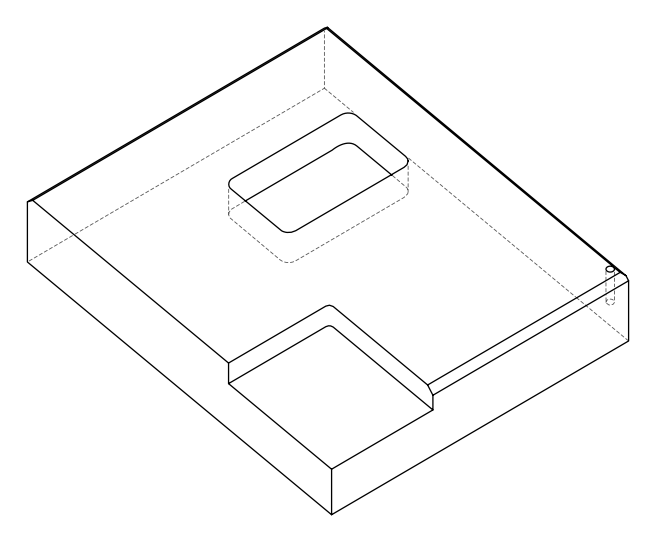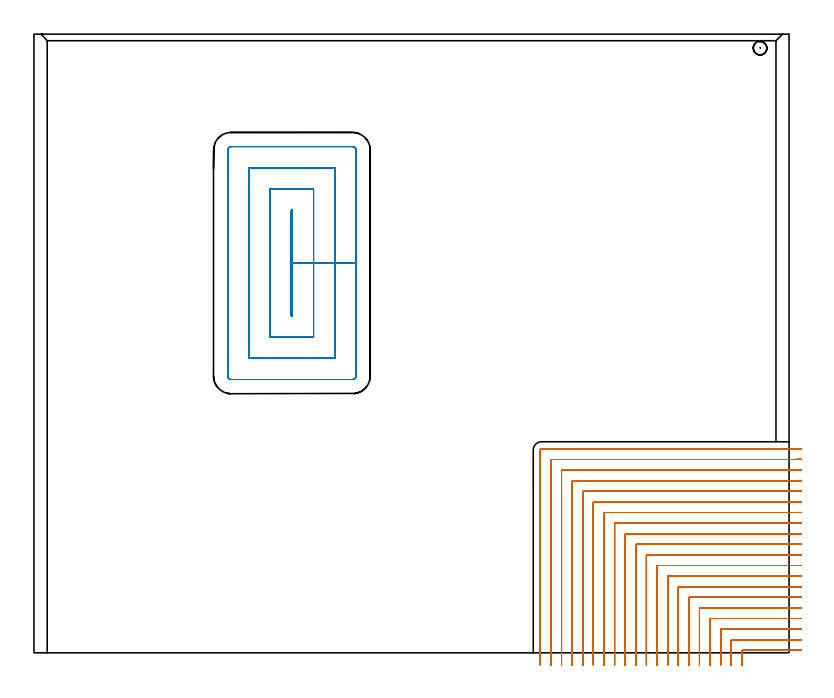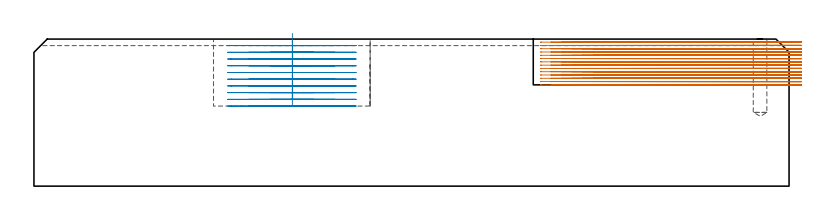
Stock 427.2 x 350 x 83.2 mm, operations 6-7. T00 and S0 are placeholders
(PLAN: 7 operations, 4 tool changes, 139.4 min)
(1 SPOT_DRILL | STEP1POCKET | NXT0321_9005460120000 | 0.03 min | 0 mm3)
(2 DRILL_BLIND_HOLE_INTO_CENTER | STEP1POCKET | UGT0301_196 | 0.18 min | 1951 mm3)
(3 AREA_MILL | FG_CHAMFER_SURFACE | UGT0205_001 | 6.81 min | 2902 mm3)
(4 AREA_MILL_1 | FG_CHAMFER_SURFACE_1 | UGT0205_001 | 5.71 min | 6406 mm3)
(5 AREA_MILL_2 | FG_CHAMFER_SURFACE_2 | UGT0205_001 | 8.58 min | 9816 mm3)
(6 MILL_CORNER_NOTCH_RECTANGULAR | CORNER_NOTCH_RECTANGULAR | NXT0201_009 | Follow Part, ap 2, ae 75% | 95.17 min | 447265 mm3)
(7 MILL_RECTANGULAR_POCKET | POCKET_RECTANGULAR_STRAIGHT | NXT0201_012 | Follow Part, ap 4, ae 75% | 22.95 min | 493174 mm3)
(TOOL NXT0321_9005460120000 | NC Spot Drill, 142deg, 12mm, Carbide, Uncoated | D12 PA142 FL30 Z2)
(TOOL UGT0301_196 | Twist Drill 7.7 mm | D7.7 PA118 FL73 Z2)
(TOOL UGT0205_001 | Chamfer Mill 20 x 3 x 45 deg. | D20 FL50 Z2)
(TOOL NXT0201_009 | ENDMILL 8mm [2P460-0800-NA 1630] | D8 FL26 Z6)
(TOOL NXT0201_012 | ENDMILL 16mm [2P460-1600-NA 1630] | D16 FL38 Z6)
(OP 6 MILL_CORNER_NOTCH_RECTANGULAR)
G17 G21 G94 G90
T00 M6
G54
G17 G0 G90 X434.2 Y1.445 S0 M3
G43 Z93.323 H1
Z81.464
G94 G1 X431.2 Y1.409 F250.
G2 X429.807 Y1.4 R114. F500.
G1 X400.893
G3 X400.5 Y1.007 R0.4
G1 Y-4.
Y-7. F250.
G0 Z93.323
X434.2 Y7.448
Z81.464
G1 X431.2 Y7.409
G2 X429.807 Y7.4 R108. F500.
G1 X394.893
G3 X394.5 Y7.007 R0.4
G1 Y-4.
Y-7. F250.
G0 Z93.323
X434.2 Y13.45
Z81.464
G1 X431.2 Y13.41
G2 X429.807 Y13.4 R102. F500.
G1 X388.893
G3 X388.5 Y13.007 R0.4
G1 Y-4.
Y-7. F250.
G0 Z93.323
X434.2 Y19.454
Z81.464
G1 X431.2 Y19.41
G2 X429.807 Y19.4 R96. F500.
G1 X382.893
G3 X382.5 Y19.007 R0.4
G1 Y-4.
Y-7. F250.
G0 Z93.323
X434.2 Y25.457
Z81.464
G1 X431.2 Y25.411
G2 X429.807 Y25.4 R90. F500.
G1 X376.894
G3 X376.5 Y25.006 R0.4
G1 Y-4.
Y-7. F250.
G0 Z93.323
X434.2 Y31.461
Z81.464
G1 X431.2 Y31.412
G2 X429.807 Y31.4 R84. F500.
G1 X370.894
G3 X370.5 Y31.006 R0.4
G1 Y-4.
Y-7. F250.
G0 Z93.323
X434.2 Y37.466
Z81.464
G1 X431.2 Y37.412
G2 X429.807 Y37.4 R78. F500.
G1 X364.894
G3 X364.5 Y37.006 R0.4
G1 Y-4.
Y-7. F250.
G0 Z93.323
X434.199 Y43.472
Z81.464
G1 X431.2 Y43.413
G2 X429.807 Y43.4 R72. F500.
G1 X358.894
G3 X358.5 Y43.006 R0.4
G1 Y-4.
Y-7. F250.
G0 Z93.323
X434.199 Y49.478
Z81.464
G1 X431.2 Y49.415
G2 X429.807 Y49.4 R66. F500.
G1 X352.895
G3 X352.5 Y49.005 R0.4
G1 Y-4.
Y-7. F250.
G0 Z93.323
X434.199 Y55.486
Z81.464
G1 X431.2 Y55.416
G2 X429.807 Y55.4 R60. F500.
G1 X346.895
G3 X346.5 Y55.005 R0.4
G1 Y-4.
Y-7. F250.
G0 Z93.323
X434.199 Y61.495
Z81.464
G1 X431.2 Y61.418
G2 X429.807 Y61.4 R54. F500.
G1 X340.895
G3 X340.5 Y61.005 R0.4
G1 Y-4.
Y-7. F250.
G0 Z93.323
X434.199 Y67.507
Z81.464
G1 X431.2 Y67.42
G2 X429.807 Y67.4 R48. F500.
G1 X334.895
G3 X334.5 Y67.005 R0.4
G1 Y-4.
Y-7. F250.
G0 Z93.323
X434.198 Y73.523
Z81.464
G1 X431.2 Y73.423
G2 X429.807 Y73.4 R42. F500.
G1 X328.896
G3 X328.5 Y73.004 R0.4
G1 Y-4.
Y-7. F250.
G0 Z93.323
X434.198 Y79.543
Z81.464
G1 X431.2 Y79.427
G2 X429.807 Y79.4 R36. F500.
G1 X322.896
G3 X322.5 Y79.004 R0.4
G1 Y-4.
Y-7. F250.
G0 Z93.323
X434.197 Y85.572
Z81.464
G1 X431.2 Y85.432
G2 X429.807 Y85.4 R30. F500.
G1 X316.896
G3 X316.5 Y85.004 R0.4
G1 Y-4.
Y-7. F250.
G0 Z93.323
X434.195 Y91.615
Z81.464
G1 X431.2 Y91.44
G2 X429.807 Y91.4 R24. F500.
G1 X310.896
G3 X310.5 Y91.004 R0.4
G1 Y-4.
Y-7. F250.
G0 Z93.323
X434.191 Y97.686
Z81.464
G1 X431.2 Y97.454
G2 X429.807 Y97.4 R18. F500.
G1 X304.896
G3 X304.5 Y97.004 R0.4
G1 Y-4.
Y-7. F250.
G0 Z93.323
X434.18 Y103.829
Z81.464
G1 X431.2 Y103.481
G2 X429.807 Y103.4 R12. F500.
G1 X298.897
G3 X298.5 Y103.003 R0.4
G1 Y-4.
Y-7. F250.
G0 Z93.323
X434.118 Y110.261
Z81.464
G1 X431.2 Y109.564
G2 X429.807 Y109.4 R6. F500.
G1 X292.897
G3 X292.5 Y109.003 R0.4
G1 Y-4.
Y-7. F250.
G0 Z93.323
X432.807 Y115.4
Z81.464
G1 X429.807
X287.1 F500.
G3 X286.5 Y114.8 R0.6
G1 Y-4.
Y-7. F250.
G0 Z93.323
X434.2 Y1.404
Z79.605
G1 X431.2 Y1.4
X431.037 F500.
X400.893
G3 X400.5 Y1.007 R0.4
G1 Y-4.
Y-7. F250.
G0 Z93.323
X434.2 Y7.405
Z79.605
G1 X431.2 Y7.4
X431.037 F500.
X394.893
G3 X394.5 Y7.007 R0.4
G1 Y-4.
Y-7. F250.
G0 Z93.323
X434.2 Y13.405
Z79.605
G1 X431.2 Y13.4
X431.037 F500.
X388.893
G3 X388.5 Y13.007 R0.4
G1 Y-4.
Y-7. F250.
G0 Z93.323
X434.2 Y19.405
Z79.605
G1 X431.2 Y19.4
X431.037 F500.
X382.893
G3 X382.5 Y19.007 R0.4
G1 Y-4.
Y-7. F250.
G0 Z93.323
X434.2 Y25.406
Z79.605
G1 X431.2 Y25.4
X431.037 F500.
X376.894
G3 X376.5 Y25.006 R0.4
G1 Y-4.
Y-7. F250.
G0 Z93.323
X434.2 Y31.406
Z79.605
G1 X431.2 Y31.4
X431.037 F500.
X370.894
G3 X370.5 Y31.006 R0.4
G1 Y-4.
Y-7. F250.
G0 Z93.323
X434.2 Y37.406
Z79.605
G1 X431.2 Y37.4
X431.037 F500.
X364.894
G3 X364.5 Y37.006 R0.4
G1 Y-4.
Y-7. F250.
G0 Z93.323
X434.2 Y43.407
Z79.605
G1 X431.2 Y43.4
X431.037 F500.
X358.894
G3 X358.5 Y43.006 R0.4
G1 Y-4.
Y-7. F250.
G0 Z93.323
X434.2 Y49.408
Z79.605
G1 X431.2 Y49.4
X431.037 F500.
X352.895
G3 X352.5 Y49.005 R0.4
G1 Y-4.
Y-7. F250.
G0 Z93.323
X434.2 Y55.408
Z79.605
G1 X431.2 Y55.4
X431.037 F500.
X346.895
G3 X346.5 Y55.005 R0.4
G1 Y-4.
Y-7. F250.
G0 Z93.323
X434.2 Y61.409
Z79.605
G1 X431.2 Y61.4
X431.037 F500.
X340.895
G3 X340.5 Y61.005 R0.4
G1 Y-4.
Y-7. F250.
G0 Z93.323
X434.2 Y67.41
Z79.605
G1 X431.2 Y67.4
X431.037 F500.
X334.895
G3 X334.5 Y67.005 R0.4
G1 Y-4.
Y-7. F250.
G0 Z93.323
X434.2 Y73.412
Z79.605
G1 X431.2 Y73.4
X431.037 F500.
X328.896
G3 X328.5 Y73.004 R0.4
G1 Y-4.
Y-7. F250.
G0 Z93.323
X434.2 Y79.414
Z79.605
G1 X431.2 Y79.4
X431.037 F500.
X322.896
G3 X322.5 Y79.004 R0.4
G1 Y-4.
Y-7. F250.
G0 Z93.323
X434.2 Y85.417
Z79.605
G1 X431.2 Y85.4
X431.037 F500.
X316.896
G3 X316.5 Y85.004 R0.4
G1 Y-4.
Y-7. F250.
G0 Z93.323
X434.2 Y91.421
Z79.605
G1 X431.2 Y91.401
X431.037 Y91.4 F500.
X310.896
G3 X310.5 Y91.004 R0.4
G1 Y-4.
Y-7. F250.
G0 Z93.323
X434.2 Y97.428
Z79.605
G1 X431.2 Y97.401
X431.037 Y97.4 F500.
X304.896
G3 X304.5 Y97.004 R0.4
G1 Y-4.
Y-7. F250.
G0 Z93.323
X434.2 Y103.442
Z79.605
G1 X431.2 Y103.401
X431.037 Y103.4 F500.
X298.897
G3 X298.5 Y103.003 R0.4
G1 Y-4.
Y-7. F250.
G0 Z93.323
X434.199 Y109.484
Z79.605
G1 X431.2 Y109.402
X431.037 Y109.4 F500.
X292.897
G3 X292.5 Y109.003 R0.4
G1 Y-4.
Y-7. F250.
G0 Z93.323
X434.037 Y115.4
Z79.605
G1 X431.037
X287.1 F500.
G3 X286.5 Y114.8 R0.6
G1 Y-4.
Y-7. F250.
G0 Z93.323
X434.2 Y1.4
Z77.746
G1 X431.2
X400.893 F500.
G3 X400.5 Y1.007 R0.4
G1 Y-4.
Y-7. F250.
G0 Z93.323
X434.2 Y7.4
Z77.746
G1 X431.2
X394.893 F500.
G3 X394.5 Y7.007 R0.4
G1 Y-4.
Y-7. F250.
G0 Z93.323
X434.2 Y13.4
Z77.746
G1 X431.2
X388.893 F500.
G3 X388.5 Y13.007 R0.4
G1 Y-4.
Y-7. F250.
G0 Z93.323
X434.2 Y19.4
Z77.746
G1 X431.2
X382.893 F500.
G3 X382.5 Y19.007 R0.4
G1 Y-4.
Y-7. F250.
G0 Z93.323
X434.2 Y25.4
Z77.746
G1 X431.2
X376.894 F500.
G3 X376.5 Y25.006 R0.4
G1 Y-4.
Y-7. F250.
G0 Z93.323
X434.2 Y31.4
Z77.746
G1 X431.2
X370.894 F500.
G3 X370.5 Y31.006 R0.4
G1 Y-4.
Y-7. F250.
G0 Z93.323
X434.2 Y37.4
Z77.746
G1 X431.2
X364.894 F500.
G3 X364.5 Y37.006 R0.4
G1 Y-4.
Y-7. F250.
G0 Z93.323
X434.2 Y43.4
Z77.746
G1 X431.2
X358.894 F500.
G3 X358.5 Y43.006 R0.4
G1 Y-4.
Y-7. F250.
G0 Z93.323
X434.2 Y49.4
Z77.746
G1 X431.2
X352.895 F500.
G3 X352.5 Y49.005 R0.4
G1 Y-4.
Y-7. F250.
G0 Z93.323
X434.2 Y55.4
Z77.746
G1 X431.2
X346.895 F500.
G3 X346.5 Y55.005 R0.4
G1 Y-4.
Y-7. F250.
G0 Z93.323
X434.2 Y61.4
Z77.746
G1 X431.2
X340.895 F500.
G3 X340.5 Y61.005 R0.4
G1 Y-4.
Y-7. F250.
G0 Z93.323
X434.2 Y67.4
Z77.746
G1 X431.2
X334.895 F500.
G3 X334.5 Y67.005 R0.4
G1 Y-4.
Y-7. F250.
G0 Z93.323
X434.2 Y73.4
Z77.746
G1 X431.2
X328.896 F500.
G3 X328.5 Y73.004 R0.4
G1 Y-4.
Y-7. F250.
G0 Z93.323
X434.2 Y79.4
Z77.746
G1 X431.2
X322.896 F500.
G3 X322.5 Y79.004 R0.4
G1 Y-4.
Y-7. F250.
G0 Z93.323
X434.2 Y85.4
Z77.746
G1 X431.2
X316.896 F500.
G3 X316.5 Y85.004 R0.4
G1 Y-4.
Y-7. F250.
G0 Z93.323
X434.2 Y91.4
Z77.746
G1 X431.2
X310.896 F500.
G3 X310.5 Y91.004 R0.4
G1 Y-4.
Y-7. F250.
G0 Z93.323
X434.2 Y97.4
Z77.746
G1 X431.2
X304.896 F500.
G3 X304.5 Y97.004 R0.4
G1 Y-4.
Y-7. F250.
G0 Z93.323
X434.2 Y103.4
Z77.746
G1 X431.2
X298.897 F500.
G3 X298.5 Y103.003 R0.4
G1 Y-4.
Y-7. F250.
G0 Z93.323
X434.2 Y109.4
Z77.746
G1 X431.2
X292.897 F500.
G3 X292.5 Y109.003 R0.4
G1 Y-4.
Y-7. F250.
G0 Z93.323
X434.2 Y115.4
Z77.746
G1 X431.2
X287.1 F500.
G3 X286.5 Y114.8 R0.6
G1 Y-4.
Y-7. F250.
G0 Z93.323
X434.2 Y1.4
Z75.888
G1 X431.2
X400.893 F500.
G3 X400.5 Y1.007 R0.4
G1 Y-4.
Y-7. F250.
G0 Z93.323
X434.2 Y7.4
Z75.888
G1 X431.2
X394.893 F500.
G3 X394.5 Y7.007 R0.4
G1 Y-4.
Y-7. F250.
G0 Z93.323
X434.2 Y13.4
Z75.888
G1 X431.2
X388.893 F500.
G3 X388.5 Y13.007 R0.4
G1 Y-4.
Y-7. F250.
G0 Z93.323
X434.2 Y19.4
Z75.888
G1 X431.2
X382.893 F500.
G3 X382.5 Y19.007 R0.4
G1 Y-4.
Y-7. F250.
G0 Z93.323
X434.2 Y25.4
Z75.888
G1 X431.2
X376.894 F500.
G3 X376.5 Y25.006 R0.4
G1 Y-4.
Y-7. F250.
G0 Z93.323
X434.2 Y31.4
Z75.888
G1 X431.2
X370.894 F500.
G3 X370.5 Y31.006 R0.4
G1 Y-4.
Y-7. F250.
G0 Z93.323
X434.2 Y37.4
Z75.888
G1 X431.2
X364.894 F500.
G3 X364.5 Y37.006 R0.4
G1 Y-4.
Y-7. F250.
G0 Z93.323
X434.2 Y43.4
Z75.888
G1 X431.2
X358.894 F500.
G3 X358.5 Y43.006 R0.4
G1 Y-4.
Y-7. F250.
G0 Z93.323
X434.2 Y49.4
Z75.888
G1 X431.2
X352.895 F500.
G3 X352.5 Y49.005 R0.4
G1 Y-4.
Y-7. F250.
G0 Z93.323
X434.2 Y55.4
Z75.888
G1 X431.2
X346.895 F500.
G3 X346.5 Y55.005 R0.4
G1 Y-4.
Y-7. F250.
G0 Z93.323
X434.2 Y61.4
Z75.888
G1 X431.2
X340.895 F500.
G3 X340.5 Y61.005 R0.4
G1 Y-4.
Y-7. F250.
G0 Z93.323
X434.2 Y67.4
Z75.888
G1 X431.2
X334.895 F500.
G3 X334.5 Y67.005 R0.4
G1 Y-4.
Y-7. F250.
G0 Z93.323
X434.2 Y73.4
Z75.888
G1 X431.2
X328.896 F500.
G3 X328.5 Y73.004 R0.4
G1 Y-4.
Y-7. F250.
G0 Z93.323
X434.2 Y79.4
Z75.888
G1 X431.2
X322.896 F500.
G3 X322.5 Y79.004 R0.4
G1 Y-4.
Y-7. F250.
G0 Z93.323
X434.2 Y85.4
Z75.888
G1 X431.2
X316.896 F500.
G3 X316.5 Y85.004 R0.4
G1 Y-4.
Y-7. F250.
G0 Z93.323
X434.2 Y91.4
Z75.888
G1 X431.2
X310.896 F500.
G3 X310.5 Y91.004 R0.4
G1 Y-4.
Y-7. F250.
G0 Z93.323
X434.2 Y97.4
Z75.888
G1 X431.2
X304.896 F500.
G3 X304.5 Y97.004 R0.4
G1 Y-4.
Y-7. F250.
G0 Z93.323
X434.2 Y103.4
Z75.888
G1 X431.2
X298.897 F500.
G3 X298.5 Y103.003 R0.4
G1 Y-4.
Y-7. F250.
G0 Z93.323
X434.2 Y109.4
Z75.888
G1 X431.2
X292.897 F500.
G3 X292.5 Y109.003 R0.4
G1 Y-4.
Y-7. F250.
G0 Z93.323
X434.2 Y115.4
Z75.888
G1 X431.2
X287.1 F500.
G3 X286.5 Y114.8 R0.6
G1 Y-4.
Y-7. F250.
G0 Z93.323
X434.2 Y1.4
Z74.029
G1 X431.2
X400.893 F500.
G3 X400.5 Y1.007 R0.4
G1 Y-4.
Y-7. F250.
G0 Z93.323
X434.2 Y7.4
Z74.029
G1 X431.2
X394.893 F500.
G3 X394.5 Y7.007 R0.4
G1 Y-4.
Y-7. F250.
G0 Z93.323
X434.2 Y13.4
Z74.029
G1 X431.2
X388.893 F500.
G3 X388.5 Y13.007 R0.4
G1 Y-4.
Y-7. F250.
G0 Z93.323
X434.2 Y19.4
Z74.029
G1 X431.2
X382.893 F500.
G3 X382.5 Y19.007 R0.4
G1 Y-4.
Y-7. F250.
G0 Z93.323
X434.2 Y25.4
Z74.029
G1 X431.2
X376.894 F500.
G3 X376.5 Y25.006 R0.4
G1 Y-4.
Y-7. F250.
G0 Z93.323
X434.2 Y31.4
Z74.029
G1 X431.2
X370.894 F500.
G3 X370.5 Y31.006 R0.4
G1 Y-4.
Y-7. F250.
G0 Z93.323
X434.2 Y37.4
Z74.029
G1 X431.2
X364.894 F500.
G3 X364.5 Y37.006 R0.4
G1 Y-4.
Y-7. F250.
G0 Z93.323
X434.2 Y43.4
Z74.029
G1 X431.2
X358.894 F500.
G3 X358.5 Y43.006 R0.4
G1 Y-4.
Y-7. F250.
G0 Z93.323
X434.2 Y49.4
Z74.029
G1 X431.2
X352.895 F500.
G3 X352.5 Y49.005 R0.4
G1 Y-4.
Y-7. F250.
G0 Z93.323
X434.2 Y55.4
Z74.029
G1 X431.2
X346.895 F500.
G3 X346.5 Y55.005 R0.4
G1 Y-4.
Y-7. F250.
G0 Z93.323
X434.2 Y61.4
Z74.029
G1 X431.2
X340.895 F500.
G3 X340.5 Y61.005 R0.4
G1 Y-4.
Y-7. F250.
G0 Z93.323
X434.2 Y67.4
Z74.029
G1 X431.2
X334.895 F500.
G3 X334.5 Y67.005 R0.4
G1 Y-4.
Y-7. F250.
G0 Z93.323
X434.2 Y73.4
Z74.029
G1 X431.2
X328.896 F500.
G3 X328.5 Y73.004 R0.4
G1 Y-4.
Y-7. F250.
G0 Z93.323
X434.2 Y79.4
Z74.029
G1 X431.2
X322.896 F500.
G3 X322.5 Y79.004 R0.4
G1 Y-4.
Y-7. F250.
G0 Z93.323
X434.2 Y85.4
Z74.029
G1 X431.2
X316.896 F500.
G3 X316.5 Y85.004 R0.4
G1 Y-4.
Y-7. F250.
G0 Z93.323
X434.2 Y91.4
Z74.029
G1 X431.2
X310.896 F500.
G3 X310.5 Y91.004 R0.4
G1 Y-4.
Y-7. F250.
G0 Z93.323
X434.2 Y97.4
Z74.029
G1 X431.2
X304.896 F500.
G3 X304.5 Y97.004 R0.4
G1 Y-4.
Y-7. F250.
G0 Z93.323
X434.2 Y103.4
Z74.029
G1 X431.2
X298.897 F500.
G3 X298.5 Y103.003 R0.4
G1 Y-4.
Y-7. F250.
G0 Z93.323
X434.2 Y109.4
Z74.029
G1 X431.2
X292.897 F500.
G3 X292.5 Y109.003 R0.4
G1 Y-4.
Y-7. F250.
G0 Z93.323
X434.2 Y115.4
Z74.029
G1 X431.2
X287.1 F500.
G3 X286.5 Y114.8 R0.6
G1 Y-4.
Y-7. F250.
G0 Z93.323
X434.2 Y1.4
Z72.17
G1 X431.2
X400.893 F500.
G3 X400.5 Y1.007 R0.4
G1 Y-4.
Y-7. F250.
G0 Z93.323
X434.2 Y7.4
Z72.17
G1 X431.2
X394.893 F500.
G3 X394.5 Y7.007 R0.4
G1 Y-4.
Y-7. F250.
G0 Z93.323
X434.2 Y13.4
Z72.17
G1 X431.2
X388.893 F500.
G3 X388.5 Y13.007 R0.4
G1 Y-4.
Y-7. F250.
G0 Z93.323
X434.2 Y19.4
Z72.17
G1 X431.2
X382.893 F500.
G3 X382.5 Y19.007 R0.4
G1 Y-4.
Y-7. F250.
G0 Z93.323
X434.2 Y25.4
Z72.17
G1 X431.2
X376.894 F500.
G3 X376.5 Y25.006 R0.4
G1 Y-4.
Y-7. F250.
G0 Z93.323
X434.2 Y31.4
Z72.17
G1 X431.2
X370.894 F500.
G3 X370.5 Y31.006 R0.4
G1 Y-4.
Y-7. F250.
G0 Z93.323
X434.2 Y37.4
Z72.17
G1 X431.2
X364.894 F500.
G3 X364.5 Y37.006 R0.4
G1 Y-4.
Y-7. F250.
G0 Z93.323
X434.2 Y43.4
Z72.17
G1 X431.2
X358.894 F500.
G3 X358.5 Y43.006 R0.4
G1 Y-4.
Y-7. F250.
G0 Z93.323
X434.2 Y49.4
Z72.17
G1 X431.2
X352.895 F500.
G3 X352.5 Y49.005 R0.4
G1 Y-4.
Y-7. F250.
G0 Z93.323
X434.2 Y55.4
Z72.17
G1 X431.2
X346.895 F500.
G3 X346.5 Y55.005 R0.4
G1 Y-4.
Y-7. F250.
G0 Z93.323
X434.2 Y61.4
Z72.17
G1 X431.2
X340.895 F500.
G3 X340.5 Y61.005 R0.4
G1 Y-4.
Y-7. F250.
G0 Z93.323
X434.2 Y67.4
Z72.17
G1 X431.2
X334.895 F500.
G3 X334.5 Y67.005 R0.4
G1 Y-4.
Y-7. F250.
G0 Z93.323
X434.2 Y73.4
Z72.17
G1 X431.2
X328.896 F500.
G3 X328.5 Y73.004 R0.4
G1 Y-4.
Y-7. F250.
G0 Z93.323
X434.2 Y79.4
Z72.17
G1 X431.2
X322.896 F500.
G3 X322.5 Y79.004 R0.4
G1 Y-4.
Y-7. F250.
G0 Z93.323
X434.2 Y85.4
Z72.17
G1 X431.2
X316.896 F500.
G3 X316.5 Y85.004 R0.4
G1 Y-4.
Y-7. F250.
G0 Z93.323
X434.2 Y91.4
Z72.17
G1 X431.2
X310.896 F500.
G3 X310.5 Y91.004 R0.4
G1 Y-4.
Y-7. F250.
G0 Z93.323
X434.2 Y97.4
Z72.17
G1 X431.2
X304.896 F500.
G3 X304.5 Y97.004 R0.4
G1 Y-4.
Y-7. F250.
G0 Z93.323
X434.2 Y103.4
Z72.17
G1 X431.2
X298.897 F500.
G3 X298.5 Y103.003 R0.4
G1 Y-4.
Y-7. F250.
G0 Z93.323
X434.2 Y109.4
Z72.17
G1 X431.2
X292.897 F500.
G3 X292.5 Y109.003 R0.4
G1 Y-4.
Y-7. F250.
G0 Z93.323
X434.2 Y115.4
Z72.17
G1 X431.2
X287.1 F500.
G3 X286.5 Y114.8 R0.6
G1 Y-4.
Y-7. F250.
G0 Z93.323
X434.2 Y1.4
Z70.311
G1 X431.2
X400.893 F500.
G3 X400.5 Y1.007 R0.4
G1 Y-4.
Y-7. F250.
G0 Z93.323
X434.2 Y7.4
Z70.311
G1 X431.2
X394.893 F500.
G3 X394.5 Y7.007 R0.4
G1 Y-4.
Y-7. F250.
G0 Z93.323
X434.2 Y13.4
Z70.311
G1 X431.2
X388.893 F500.
G3 X388.5 Y13.007 R0.4
G1 Y-4.
Y-7. F250.
G0 Z93.323
X434.2 Y19.4
Z70.311
G1 X431.2
X382.893 F500.
G3 X382.5 Y19.007 R0.4
G1 Y-4.
Y-7. F250.
G0 Z93.323
X434.2 Y25.4
Z70.311
G1 X431.2
X376.894 F500.
G3 X376.5 Y25.006 R0.4
G1 Y-4.
Y-7. F250.
G0 Z93.323
X434.2 Y31.4
Z70.311
G1 X431.2
X370.894 F500.
G3 X370.5 Y31.006 R0.4
G1 Y-4.
Y-7. F250.
G0 Z93.323
X434.2 Y37.4
Z70.311
G1 X431.2
X364.894 F500.
G3 X364.5 Y37.006 R0.4
G1 Y-4.
Y-7. F250.
G0 Z93.323
X434.2 Y43.4
Z70.311
G1 X431.2
X358.894 F500.
G3 X358.5 Y43.006 R0.4
G1 Y-4.
Y-7. F250.
G0 Z93.323
X434.2 Y49.4
Z70.311
G1 X431.2
X352.895 F500.
G3 X352.5 Y49.005 R0.4
G1 Y-4.
Y-7. F250.
G0 Z93.323
X434.2 Y55.4
Z70.311
G1 X431.2
X346.895 F500.
G3 X346.5 Y55.005 R0.4
G1 Y-4.
Y-7. F250.
G0 Z93.323
X434.2 Y61.4
Z70.311
G1 X431.2
X340.895 F500.
G3 X340.5 Y61.005 R0.4
G1 Y-4.
Y-7. F250.
G0 Z93.323
X434.2 Y67.4
Z70.311
G1 X431.2
X334.895 F500.
G3 X334.5 Y67.005 R0.4
G1 Y-4.
Y-7. F250.
G0 Z93.323
X434.2 Y73.4
Z70.311
G1 X431.2
X328.896 F500.
G3 X328.5 Y73.004 R0.4
G1 Y-4.
Y-7. F250.
G0 Z93.323
X434.2 Y79.4
Z70.311
G1 X431.2
X322.896 F500.
G3 X322.5 Y79.004 R0.4
G1 Y-4.
Y-7. F250.
G0 Z93.323
X434.2 Y85.4
Z70.311
G1 X431.2
X316.896 F500.
G3 X316.5 Y85.004 R0.4
G1 Y-4.
Y-7. F250.
G0 Z93.323
X434.2 Y91.4
Z70.311
G1 X431.2
X310.896 F500.
G3 X310.5 Y91.004 R0.4
G1 Y-4.
Y-7. F250.
G0 Z93.323
X434.2 Y97.4
Z70.311
G1 X431.2
X304.896 F500.
G3 X304.5 Y97.004 R0.4
G1 Y-4.
Y-7. F250.
G0 Z93.323
X434.2 Y103.4
Z70.311
G1 X431.2
X298.897 F500.
G3 X298.5 Y103.003 R0.4
G1 Y-4.
Y-7. F250.
G0 Z93.323
X434.2 Y109.4
Z70.311
G1 X431.2
X292.897 F500.
G3 X292.5 Y109.003 R0.4
G1 Y-4.
Y-7. F250.
G0 Z93.323
X434.2 Y115.4
Z70.311
G1 X431.2
X287.1 F500.
G3 X286.5 Y114.8 R0.6
G1 Y-4.
Y-7. F250.
G0 Z93.323
X434.2 Y1.4
Z68.453
G1 X431.2
X400.893 F500.
G3 X400.5 Y1.007 R0.4
G1 Y-4.
Y-7. F250.
G0 Z93.323
X434.2 Y7.4
Z68.453
G1 X431.2
X394.893 F500.
G3 X394.5 Y7.007 R0.4
G1 Y-4.
Y-7. F250.
G0 Z93.323
X434.2 Y13.4
Z68.453
G1 X431.2
X388.893 F500.
G3 X388.5 Y13.007 R0.4
G1 Y-4.
Y-7. F250.
G0 Z93.323
X434.2 Y19.4
Z68.453
G1 X431.2
X382.893 F500.
G3 X382.5 Y19.007 R0.4
G1 Y-4.
Y-7. F250.
G0 Z93.323
X434.2 Y25.4
Z68.453
G1 X431.2
X376.894 F500.
G3 X376.5 Y25.006 R0.4
G1 Y-4.
Y-7. F250.
G0 Z93.323
X434.2 Y31.4
Z68.453
G1 X431.2
X370.894 F500.
G3 X370.5 Y31.006 R0.4
G1 Y-4.
Y-7. F250.
G0 Z93.323
X434.2 Y37.4
Z68.453
G1 X431.2
X364.894 F500.
G3 X364.5 Y37.006 R0.4
G1 Y-4.
Y-7. F250.
G0 Z93.323
X434.2 Y43.4
Z68.453
G1 X431.2
X358.894 F500.
G3 X358.5 Y43.006 R0.4
G1 Y-4.
Y-7. F250.
G0 Z93.323
X434.2 Y49.4
Z68.453
G1 X431.2
X352.895 F500.
G3 X352.5 Y49.005 R0.4
G1 Y-4.
Y-7. F250.
G0 Z93.323
X434.2 Y55.4
Z68.453
G1 X431.2
X346.895 F500.
G3 X346.5 Y55.005 R0.4
G1 Y-4.
Y-7. F250.
G0 Z93.323
X434.2 Y61.4
Z68.453
G1 X431.2
X340.895 F500.
G3 X340.5 Y61.005 R0.4
G1 Y-4.
Y-7. F250.
G0 Z93.323
X434.2 Y67.4
Z68.453
G1 X431.2
X334.895 F500.
G3 X334.5 Y67.005 R0.4
G1 Y-4.
Y-7. F250.
G0 Z93.323
X434.2 Y73.4
Z68.453
G1 X431.2
X328.896 F500.
G3 X328.5 Y73.004 R0.4
G1 Y-4.
Y-7. F250.
G0 Z93.323
X434.2 Y79.4
Z68.453
G1 X431.2
X322.896 F500.
G3 X322.5 Y79.004 R0.4
G1 Y-4.
Y-7. F250.
G0 Z93.323
X434.2 Y85.4
Z68.453
G1 X431.2
X316.896 F500.
G3 X316.5 Y85.004 R0.4
G1 Y-4.
Y-7. F250.
G0 Z93.323
X434.2 Y91.4
Z68.453
G1 X431.2
X310.896 F500.
G3 X310.5 Y91.004 R0.4
G1 Y-4.
Y-7. F250.
G0 Z93.323
X434.2 Y97.4
Z68.453
G1 X431.2
X304.896 F500.
G3 X304.5 Y97.004 R0.4
G1 Y-4.
Y-7. F250.
G0 Z93.323
X434.2 Y103.4
Z68.453
G1 X431.2
X298.897 F500.
G3 X298.5 Y103.003 R0.4
G1 Y-4.
Y-7. F250.
G0 Z93.323
X434.2 Y109.4
Z68.453
G1 X431.2
X292.897 F500.
G3 X292.5 Y109.003 R0.4
G1 Y-4.
Y-7. F250.
G0 Z93.323
X434.2 Y115.4
Z68.453
G1 X431.2
X287.1 F500.
G3 X286.5 Y114.8 R0.6
G1 Y-4.
Y-7. F250.
G0 Z93.323
X434.2 Y1.4
Z66.594
G1 X431.2
X400.893 F500.
G3 X400.5 Y1.007 R0.4
G1 Y-4.
Y-7. F250.
G0 Z93.323
X434.2 Y7.4
Z66.594
G1 X431.2
X394.893 F500.
G3 X394.5 Y7.007 R0.4
G1 Y-4.
Y-7. F250.
G0 Z93.323
X434.2 Y13.4
Z66.594
G1 X431.2
X388.893 F500.
G3 X388.5 Y13.007 R0.4
G1 Y-4.
Y-7. F250.
G0 Z93.323
X434.2 Y19.4
Z66.594
G1 X431.2
X382.893 F500.
G3 X382.5 Y19.007 R0.4
G1 Y-4.
Y-7. F250.
G0 Z93.323
X434.2 Y25.4
Z66.594
G1 X431.2
X376.894 F500.
G3 X376.5 Y25.006 R0.4
G1 Y-4.
Y-7. F250.
G0 Z93.323
X434.2 Y31.4
Z66.594
G1 X431.2
X370.894 F500.
G3 X370.5 Y31.006 R0.4
G1 Y-4.
Y-7. F250.
G0 Z93.323
X434.2 Y37.4
Z66.594
G1 X431.2
X364.894 F500.
G3 X364.5 Y37.006 R0.4
G1 Y-4.
Y-7. F250.
G0 Z93.323
X434.2 Y43.4
Z66.594
G1 X431.2
X358.894 F500.
G3 X358.5 Y43.006 R0.4
G1 Y-4.
Y-7. F250.
G0 Z93.323
X434.2 Y49.4
Z66.594
G1 X431.2
X352.895 F500.
G3 X352.5 Y49.005 R0.4
G1 Y-4.
Y-7. F250.
G0 Z93.323
X434.2 Y55.4
Z66.594
G1 X431.2
X346.895 F500.
G3 X346.5 Y55.005 R0.4
G1 Y-4.
Y-7. F250.
G0 Z93.323
X434.2 Y61.4
Z66.594
G1 X431.2
X340.895 F500.
G3 X340.5 Y61.005 R0.4
G1 Y-4.
Y-7. F250.
G0 Z93.323
X434.2 Y67.4
Z66.594
G1 X431.2
X334.895 F500.
G3 X334.5 Y67.005 R0.4
G1 Y-4.
Y-7. F250.
G0 Z93.323
X434.2 Y73.4
Z66.594
G1 X431.2
X328.896 F500.
G3 X328.5 Y73.004 R0.4
G1 Y-4.
Y-7. F250.
G0 Z93.323
X434.2 Y79.4
Z66.594
G1 X431.2
X322.896 F500.
G3 X322.5 Y79.004 R0.4
G1 Y-4.
Y-7. F250.
G0 Z93.323
X434.2 Y85.4
Z66.594
G1 X431.2
X316.896 F500.
G3 X316.5 Y85.004 R0.4
G1 Y-4.
Y-7. F250.
G0 Z93.323
X434.2 Y91.4
Z66.594
G1 X431.2
X310.896 F500.
G3 X310.5 Y91.004 R0.4
G1 Y-4.
Y-7. F250.
G0 Z93.323
X434.2 Y97.4
Z66.594
G1 X431.2
X304.896 F500.
G3 X304.5 Y97.004 R0.4
G1 Y-4.
Y-7. F250.
G0 Z93.323
X434.2 Y103.4
Z66.594
G1 X431.2
X298.897 F500.
G3 X298.5 Y103.003 R0.4
G1 Y-4.
Y-7. F250.
G0 Z93.323
X434.2 Y109.4
Z66.594
G1 X431.2
X292.897 F500.
G3 X292.5 Y109.003 R0.4
G1 Y-4.
Y-7. F250.
G0 Z93.323
X434.2 Y115.4
Z66.594
G1 X431.2
X287.1 F500.
G3 X286.5 Y114.8 R0.6
G1 Y-4.
Y-7. F250.
G0 Z93.323
X434.2 Y1.4
Z64.735
G1 X431.2
X400.893 F500.
G3 X400.5 Y1.007 R0.4
G1 Y-4.
Y-7. F250.
G0 Z93.323
X434.2 Y7.4
Z64.735
G1 X431.2
X394.893 F500.
G3 X394.5 Y7.007 R0.4
G1 Y-4.
Y-7. F250.
G0 Z93.323
X434.2 Y13.4
Z64.735
G1 X431.2
X388.893 F500.
G3 X388.5 Y13.007 R0.4
G1 Y-4.
Y-7. F250.
G0 Z93.323
X434.2 Y19.4
Z64.735
G1 X431.2
X382.893 F500.
G3 X382.5 Y19.007 R0.4
G1 Y-4.
Y-7. F250.
G0 Z93.323
X434.2 Y25.4
Z64.735
G1 X431.2
X376.894 F500.
G3 X376.5 Y25.006 R0.4
G1 Y-4.
Y-7. F250.
G0 Z93.323
X434.2 Y31.4
Z64.735
G1 X431.2
X370.894 F500.
G3 X370.5 Y31.006 R0.4
G1 Y-4.
Y-7. F250.
G0 Z93.323
X434.2 Y37.4
Z64.735
G1 X431.2
X364.894 F500.
G3 X364.5 Y37.006 R0.4
G1 Y-4.
Y-7. F250.
G0 Z93.323
X434.2 Y43.4
Z64.735
G1 X431.2
X358.894 F500.
G3 X358.5 Y43.006 R0.4
G1 Y-4.
Y-7. F250.
G0 Z93.323
X434.2 Y49.4
Z64.735
G1 X431.2
X352.895 F500.
G3 X352.5 Y49.005 R0.4
G1 Y-4.
Y-7. F250.
G0 Z93.323
X434.2 Y55.4
Z64.735
G1 X431.2
X346.895 F500.
G3 X346.5 Y55.005 R0.4
G1 Y-4.
Y-7. F250.
G0 Z93.323
X434.2 Y61.4
Z64.735
G1 X431.2
X340.895 F500.
G3 X340.5 Y61.005 R0.4
G1 Y-4.
Y-7. F250.
G0 Z93.323
X434.2 Y67.4
Z64.735
G1 X431.2
X334.895 F500.
G3 X334.5 Y67.005 R0.4
G1 Y-4.
Y-7. F250.
G0 Z93.323
X434.2 Y73.4
Z64.735
G1 X431.2
X328.896 F500.
G3 X328.5 Y73.004 R0.4
G1 Y-4.
Y-7. F250.
G0 Z93.323
X434.2 Y79.4
Z64.735
G1 X431.2
X322.896 F500.
G3 X322.5 Y79.004 R0.4
G1 Y-4.
Y-7. F250.
G0 Z93.323
X434.2 Y85.4
Z64.735
G1 X431.2
X316.896 F500.
G3 X316.5 Y85.004 R0.4
G1 Y-4.
Y-7. F250.
G0 Z93.323
X434.2 Y91.4
Z64.735
G1 X431.2
X310.896 F500.
G3 X310.5 Y91.004 R0.4
G1 Y-4.
Y-7. F250.
G0 Z93.323
X434.2 Y97.4
Z64.735
G1 X431.2
X304.896 F500.
G3 X304.5 Y97.004 R0.4
G1 Y-4.
Y-7. F250.
G0 Z93.323
X434.2 Y103.4
Z64.735
G1 X431.2
X298.897 F500.
G3 X298.5 Y103.003 R0.4
G1 Y-4.
Y-7. F250.
G0 Z93.323
X434.2 Y109.4
Z64.735
G1 X431.2
X292.897 F500.
G3 X292.5 Y109.003 R0.4
G1 Y-4.
Y-7. F250.
G0 Z93.323
X434.2 Y115.4
Z64.735
G1 X431.2
X287.1 F500.
G3 X286.5 Y114.8 R0.6
G1 Y-4.
Y-7. F250.
G0 Z93.323
X434.2 Y1.4
Z62.876
G1 X431.2
X400.893 F500.
G3 X400.5 Y1.007 R0.4
G1 Y-4.
Y-7. F250.
G0 Z93.323
X434.2 Y7.4
Z62.876
G1 X431.2
X394.893 F500.
G3 X394.5 Y7.007 R0.4
G1 Y-4.
Y-7. F250.
G0 Z93.323
X434.2 Y13.4
Z62.876
G1 X431.2
X388.893 F500.
G3 X388.5 Y13.007 R0.4
G1 Y-4.
Y-7. F250.
G0 Z93.323
X434.2 Y19.4
Z62.876
G1 X431.2
X382.893 F500.
G3 X382.5 Y19.007 R0.4
G1 Y-4.
Y-7. F250.
G0 Z93.323
X434.2 Y25.4
Z62.876
G1 X431.2
X376.894 F500.
G3 X376.5 Y25.006 R0.4
G1 Y-4.
Y-7. F250.
G0 Z93.323
X434.2 Y31.4
Z62.876
G1 X431.2
X370.894 F500.
G3 X370.5 Y31.006 R0.4
G1 Y-4.
Y-7. F250.
G0 Z93.323
X434.2 Y37.4
Z62.876
G1 X431.2
X364.894 F500.
G3 X364.5 Y37.006 R0.4
G1 Y-4.
Y-7. F250.
G0 Z93.323
X434.2 Y43.4
Z62.876
G1 X431.2
X358.894 F500.
G3 X358.5 Y43.006 R0.4
G1 Y-4.
Y-7. F250.
G0 Z93.323
X434.2 Y49.4
Z62.876
G1 X431.2
X352.895 F500.
G3 X352.5 Y49.005 R0.4
G1 Y-4.
Y-7. F250.
G0 Z93.323
X434.2 Y55.4
Z62.876
G1 X431.2
X346.895 F500.
G3 X346.5 Y55.005 R0.4
G1 Y-4.
Y-7. F250.
G0 Z93.323
X434.2 Y61.4
Z62.876
G1 X431.2
X340.895 F500.
G3 X340.5 Y61.005 R0.4
G1 Y-4.
Y-7. F250.
G0 Z93.323
X434.2 Y67.4
Z62.876
G1 X431.2
X334.895 F500.
G3 X334.5 Y67.005 R0.4
G1 Y-4.
Y-7. F250.
G0 Z93.323
X434.2 Y73.4
Z62.876
G1 X431.2
X328.896 F500.
G3 X328.5 Y73.004 R0.4
G1 Y-4.
Y-7. F250.
G0 Z93.323
X434.2 Y79.4
Z62.876
G1 X431.2
X322.896 F500.
G3 X322.5 Y79.004 R0.4
G1 Y-4.
Y-7. F250.
G0 Z93.323
X434.2 Y85.4
Z62.876
G1 X431.2
X316.896 F500.
G3 X316.5 Y85.004 R0.4
G1 Y-4.
Y-7. F250.
G0 Z93.323
X434.2 Y91.4
Z62.876
G1 X431.2
X310.896 F500.
G3 X310.5 Y91.004 R0.4
G1 Y-4.
Y-7. F250.
G0 Z93.323
X434.2 Y97.4
Z62.876
G1 X431.2
X304.896 F500.
G3 X304.5 Y97.004 R0.4
G1 Y-4.
Y-7. F250.
G0 Z93.323
X434.2 Y103.4
Z62.876
G1 X431.2
X298.897 F500.
G3 X298.5 Y103.003 R0.4
G1 Y-4.
Y-7. F250.
G0 Z93.323
X434.2 Y109.4
Z62.876
G1 X431.2
X292.897 F500.
G3 X292.5 Y109.003 R0.4
G1 Y-4.
Y-7. F250.
G0 Z93.323
X434.2 Y115.4
Z62.876
G1 X431.2
X287.1 F500.
G3 X286.5 Y114.8 R0.6
G1 Y-4.
Y-7. F250.
G0 Z93.323
X434.2 Y1.4
Z61.018
G1 X431.2
X400.893 F500.
G3 X400.5 Y1.007 R0.4
G1 Y-4.
Y-7. F250.
G0 Z93.323
X434.2 Y7.4
Z61.018
G1 X431.2
X394.893 F500.
G3 X394.5 Y7.007 R0.4
G1 Y-4.
Y-7. F250.
G0 Z93.323
X434.2 Y13.4
Z61.018
G1 X431.2
X388.893 F500.
G3 X388.5 Y13.007 R0.4
G1 Y-4.
Y-7. F250.
G0 Z93.323
X434.2 Y19.4
Z61.018
G1 X431.2
X382.893 F500.
G3 X382.5 Y19.007 R0.4
G1 Y-4.
Y-7. F250.
G0 Z93.323
X434.2 Y25.4
Z61.018
G1 X431.2
X376.894 F500.
G3 X376.5 Y25.006 R0.4
G1 Y-4.
Y-7. F250.
G0 Z93.323
X434.2 Y31.4
Z61.018
G1 X431.2
X370.894 F500.
G3 X370.5 Y31.006 R0.4
G1 Y-4.
Y-7. F250.
G0 Z93.323
X434.2 Y37.4
Z61.018
G1 X431.2
X364.894 F500.
G3 X364.5 Y37.006 R0.4
G1 Y-4.
Y-7. F250.
G0 Z93.323
X434.2 Y43.4
Z61.018
G1 X431.2
X358.894 F500.
G3 X358.5 Y43.006 R0.4
G1 Y-4.
Y-7. F250.
G0 Z93.323
X434.2 Y49.4
Z61.018
G1 X431.2
X352.895 F500.
G3 X352.5 Y49.005 R0.4
G1 Y-4.
Y-7. F250.
G0 Z93.323
X434.2 Y55.4
Z61.018
G1 X431.2
X346.895 F500.
G3 X346.5 Y55.005 R0.4
G1 Y-4.
Y-7. F250.
G0 Z93.323
X434.2 Y61.4
Z61.018
G1 X431.2
X340.895 F500.
G3 X340.5 Y61.005 R0.4
G1 Y-4.
Y-7. F250.
G0 Z93.323
X434.2 Y67.4
Z61.018
G1 X431.2
X334.895 F500.
G3 X334.5 Y67.005 R0.4
G1 Y-4.
Y-7. F250.
G0 Z93.323
X434.2 Y73.4
Z61.018
G1 X431.2
X328.896 F500.
G3 X328.5 Y73.004 R0.4
G1 Y-4.
Y-7. F250.
G0 Z93.323
X434.2 Y79.4
Z61.018
G1 X431.2
X322.896 F500.
G3 X322.5 Y79.004 R0.4
G1 Y-4.
Y-7. F250.
G0 Z93.323
X434.2 Y85.4
Z61.018
G1 X431.2
X316.896 F500.
G3 X316.5 Y85.004 R0.4
G1 Y-4.
Y-7. F250.
G0 Z93.323
X434.2 Y91.4
Z61.018
G1 X431.2
X310.896 F500.
G3 X310.5 Y91.004 R0.4
G1 Y-4.
Y-7. F250.
G0 Z93.323
X434.2 Y97.4
Z61.018
G1 X431.2
X304.896 F500.
G3 X304.5 Y97.004 R0.4
G1 Y-4.
Y-7. F250.
G0 Z93.323
X434.2 Y103.4
Z61.018
G1 X431.2
X298.897 F500.
G3 X298.5 Y103.003 R0.4
G1 Y-4.
Y-7. F250.
G0 Z93.323
X434.2 Y109.4
Z61.018
G1 X431.2
X292.897 F500.
G3 X292.5 Y109.003 R0.4
G1 Y-4.
Y-7. F250.
G0 Z93.323
X434.2 Y115.4
Z61.018
G1 X431.2
X287.1 F500.
G3 X286.5 Y114.8 R0.6
G1 Y-4.
Y-7. F250.
G0 Z93.323
X434.2 Y1.4
Z59.159
G1 X431.2
X400.893 F500.
G3 X400.5 Y1.007 R0.4
G1 Y-4.
Y-7. F250.
G0 Z93.323
X434.2 Y7.4
Z59.159
G1 X431.2
X394.893 F500.
G3 X394.5 Y7.007 R0.4
G1 Y-4.
Y-7. F250.
G0 Z93.323
X434.2 Y13.4
Z59.159
G1 X431.2
X388.893 F500.
G3 X388.5 Y13.007 R0.4
G1 Y-4.
Y-7. F250.
G0 Z93.323
X434.2 Y19.4
Z59.159
G1 X431.2
X382.893 F500.
G3 X382.5 Y19.007 R0.4
G1 Y-4.
Y-7. F250.
G0 Z93.323
X434.2 Y25.4
Z59.159
G1 X431.2
X376.894 F500.
G3 X376.5 Y25.006 R0.4
G1 Y-4.
Y-7. F250.
G0 Z93.323
X434.2 Y31.4
Z59.159
G1 X431.2
X370.894 F500.
G3 X370.5 Y31.006 R0.4
G1 Y-4.
Y-7. F250.
G0 Z93.323
X434.2 Y37.4
Z59.159
G1 X431.2
X364.894 F500.
G3 X364.5 Y37.006 R0.4
G1 Y-4.
Y-7. F250.
G0 Z93.323
X434.2 Y43.4
Z59.159
G1 X431.2
X358.894 F500.
G3 X358.5 Y43.006 R0.4
G1 Y-4.
Y-7. F250.
G0 Z93.323
X434.2 Y49.4
Z59.159
G1 X431.2
X352.895 F500.
G3 X352.5 Y49.005 R0.4
G1 Y-4.
Y-7. F250.
G0 Z93.323
X434.2 Y55.4
Z59.159
G1 X431.2
X346.895 F500.
G3 X346.5 Y55.005 R0.4
G1 Y-4.
Y-7. F250.
G0 Z93.323
X434.2 Y61.4
Z59.159
G1 X431.2
X340.895 F500.
G3 X340.5 Y61.005 R0.4
G1 Y-4.
Y-7. F250.
G0 Z93.323
X434.2 Y67.4
Z59.159
G1 X431.2
X334.895 F500.
G3 X334.5 Y67.005 R0.4
G1 Y-4.
Y-7. F250.
G0 Z93.323
X434.2 Y73.4
Z59.159
G1 X431.2
X328.896 F500.
G3 X328.5 Y73.004 R0.4
G1 Y-4.
Y-7. F250.
G0 Z93.323
X434.2 Y79.4
Z59.159
G1 X431.2
X322.896 F500.
G3 X322.5 Y79.004 R0.4
G1 Y-4.
Y-7. F250.
G0 Z93.323
X434.2 Y85.4
Z59.159
G1 X431.2
X316.896 F500.
G3 X316.5 Y85.004 R0.4
G1 Y-4.
Y-7. F250.
G0 Z93.323
X434.2 Y91.4
Z59.159
G1 X431.2
X310.896 F500.
G3 X310.5 Y91.004 R0.4
G1 Y-4.
Y-7. F250.
G0 Z93.323
X434.2 Y97.4
Z59.159
G1 X431.2
X304.896 F500.
G3 X304.5 Y97.004 R0.4
G1 Y-4.
Y-7. F250.
G0 Z93.323
X434.2 Y103.4
Z59.159
G1 X431.2
X298.897 F500.
G3 X298.5 Y103.003 R0.4
G1 Y-4.
Y-7. F250.
G0 Z93.323
X434.2 Y109.4
Z59.159
G1 X431.2
X292.897 F500.
G3 X292.5 Y109.003 R0.4
G1 Y-4.
Y-7. F250.
G0 Z93.323
X434.2 Y115.4
Z59.159
G1 X431.2
X287.1 F500.
G3 X286.5 Y114.8 R0.6
G1 Y-4.
Y-7. F250.
G0 Z93.323
X434.2 Y1.4
Z57.3
G1 X431.2
X400.893 F500.
G3 X400.5 Y1.007 R0.4
G1 Y-4.
Y-7. F250.
G0 Z93.323
X434.2 Y7.4
Z57.3
G1 X431.2
X394.893 F500.
G3 X394.5 Y7.007 R0.4
G1 Y-4.
Y-7. F250.
G0 Z93.323
X434.2 Y13.4
Z57.3
G1 X431.2
X388.893 F500.
G3 X388.5 Y13.007 R0.4
G1 Y-4.
Y-7. F250.
G0 Z93.323
X434.2 Y19.4
Z57.3
G1 X431.2
X382.893 F500.
G3 X382.5 Y19.007 R0.4
G1 Y-4.
Y-7. F250.
G0 Z93.323
X434.2 Y25.4
Z57.3
G1 X431.2
X376.894 F500.
G3 X376.5 Y25.006 R0.4
G1 Y-4.
Y-7. F250.
G0 Z93.323
X434.2 Y31.4
Z57.3
G1 X431.2
X370.894 F500.
G3 X370.5 Y31.006 R0.4
G1 Y-4.
Y-7. F250.
G0 Z93.323
X434.2 Y37.4
Z57.3
G1 X431.2
X364.894 F500.
G3 X364.5 Y37.006 R0.4
G1 Y-4.
Y-7. F250.
G0 Z93.323
X434.2 Y43.4
Z57.3
G1 X431.2
X358.894 F500.
G3 X358.5 Y43.006 R0.4
G1 Y-4.
Y-7. F250.
G0 Z93.323
X434.2 Y49.4
Z57.3
G1 X431.2
X352.895 F500.
G3 X352.5 Y49.005 R0.4
G1 Y-4.
Y-7. F250.
G0 Z93.323
X434.2 Y55.4
Z57.3
G1 X431.2
X346.895 F500.
G3 X346.5 Y55.005 R0.4
G1 Y-4.
Y-7. F250.
G0 Z93.323
X434.2 Y61.4
Z57.3
G1 X431.2
X340.895 F500.
G3 X340.5 Y61.005 R0.4
G1 Y-4.
Y-7. F250.
G0 Z93.323
X434.2 Y67.4
Z57.3
G1 X431.2
X334.895 F500.
G3 X334.5 Y67.005 R0.4
G1 Y-4.
Y-7. F250.
G0 Z93.323
X434.2 Y73.4
Z57.3
G1 X431.2
X328.896 F500.
G3 X328.5 Y73.004 R0.4
G1 Y-4.
Y-7. F250.
G0 Z93.323
X434.2 Y79.4
Z57.3
G1 X431.2
X322.896 F500.
G3 X322.5 Y79.004 R0.4
G1 Y-4.
Y-7. F250.
G0 Z93.323
X434.2 Y85.4
Z57.3
G1 X431.2
X316.896 F500.
G3 X316.5 Y85.004 R0.4
G1 Y-4.
Y-7. F250.
G0 Z93.323
X434.2 Y91.4
Z57.3
G1 X431.2
X310.896 F500.
G3 X310.5 Y91.004 R0.4
G1 Y-4.
Y-7. F250.
G0 Z93.323
X434.2 Y97.4
Z57.3
G1 X431.2
X304.896 F500.
G3 X304.5 Y97.004 R0.4
G1 Y-4.
Y-7. F250.
G0 Z93.323
X434.2 Y103.4
Z57.3
G1 X431.2
X298.897 F500.
G3 X298.5 Y103.003 R0.4
G1 Y-4.
Y-7. F250.
G0 Z93.323
X434.2 Y109.4
Z57.3
G1 X431.2
X292.897 F500.
G3 X292.5 Y109.003 R0.4
G1 Y-4.
Y-7. F250.
G0 Z93.323
X434.2 Y115.4
Z57.3
G1 X431.2
X287.1 F500.
G3 X286.5 Y114.8 R0.6
G1 Y-4.
Y-7. F250.
G0 Z93.323
M5
M2
(OP 7 MILL_RECTANGULAR_POCKET)
G17 G21 G94 G90
T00 M6
G54
G17 G0 G90 X146.2 Y195.114 S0 M3
G43 Z93.323 H1
Z86.323
G94 G1 Y220.5 Z79.52 F250.
Y250.4 F500.
X145.6
Y190.6
X146.2
Y220.5
X158.2
Y262.4
X133.6
Y178.6
X158.2
Y220.5
X170.2
Y274.4
X121.6
Y166.6
X170.2
Y220.5
X182.2
Y284.4
G3 X180.2 Y286.4 R2.
G1 X111.6
G3 X109.6 Y284.4 R2.
G1 Y156.6
G3 X111.6 Y154.6 R2.
G1 X180.2
G3 X182.2 Y156.6 R2.
G1 Y220.5
Y221.5
G0 X146.2 Y195.114 Z82.52
G1 Y220.5 Z75.718 F250.
Y250.4 F500.
X145.6
Y190.6
X146.2
Y220.5
X158.2
Y262.4
X133.6
Y178.6
X158.2
Y220.5
X170.2
Y274.4
X121.6
Y166.6
X170.2
Y220.5
X182.2
Y284.4
G3 X180.2 Y286.4 R2.
G1 X111.6
G3 X109.6 Y284.4 R2.
G1 Y156.6
G3 X111.6 Y154.6 R2.
G1 X180.2
G3 X182.2 Y156.6 R2.
G1 Y220.5
Y221.5
G0 X146.2 Y195.114 Z78.718
G1 Y220.5 Z71.916 F250.
Y250.4 F500.
X145.6
Y190.6
X146.2
Y220.5
X158.2
Y262.4
X133.6
Y178.6
X158.2
Y220.5
X170.2
Y274.4
X121.6
Y166.6
X170.2
Y220.5
X182.2
Y284.4
G3 X180.2 Y286.4 R2.
G1 X111.6
G3 X109.6 Y284.4 R2.
G1 Y156.6
G3 X111.6 Y154.6 R2.
G1 X180.2
G3 X182.2 Y156.6 R2.
G1 Y220.5
Y221.5
G0 X146.2 Y195.114 Z74.916
G1 Y220.5 Z68.114 F250.
Y250.4 F500.
X145.6
Y190.6
X146.2
Y220.5
X158.2
Y262.4
X133.6
Y178.6
X158.2
Y220.5
X170.2
Y274.4
X121.6
Y166.6
X170.2
Y220.5
X182.2
Y284.4
G3 X180.2 Y286.4 R2.
G1 X111.6
G3 X109.6 Y284.4 R2.
G1 Y156.6
G3 X111.6 Y154.6 R2.
G1 X180.2
G3 X182.2 Y156.6 R2.
G1 Y220.5
Y221.5
G0 X146.2 Y195.114 Z71.114
G1 Y220.5 Z64.311 F250.
Y250.4 F500.
X145.6
Y190.6
X146.2
Y220.5
X158.2
Y262.4
X133.6
Y178.6
X158.2
Y220.5
X170.2
Y274.4
X121.6
Y166.6
X170.2
Y220.5
X182.2
Y284.4
G3 X180.2 Y286.4 R2.
G1 X111.6
G3 X109.6 Y284.4 R2.
G1 Y156.6
G3 X111.6 Y154.6 R2.
G1 X180.2
G3 X182.2 Y156.6 R2.
G1 Y220.5
Y221.5
G0 X146.2 Y195.114 Z67.311
G1 Y220.5 Z60.509 F250.
Y250.4 F500.
X145.6
Y190.6
X146.2
Y220.5
X158.2
Y262.4
X133.6
Y178.6
X158.2
Y220.5
X170.2
Y274.4
X121.6
Y166.6
X170.2
Y220.5
X182.2
Y284.4
G3 X180.2 Y286.4 R2.
G1 X111.6
G3 X109.6 Y284.4 R2.
G1 Y156.6
G3 X111.6 Y154.6 R2.
G1 X180.2
G3 X182.2 Y156.6 R2.
G1 Y220.5
Y221.5
G0 X146.2 Y195.114 Z63.509
G1 Y220.5 Z56.707 F250.
Y250.4 F500.
X145.6
Y190.6
X146.2
Y220.5
X158.2
Y262.4
X133.6
Y178.6
X158.2
Y220.5
X170.2
Y274.4
X121.6
Y166.6
X170.2
Y220.5
X182.2
Y284.4
G3 X180.2 Y286.4 R2.
G1 X111.6
G3 X109.6 Y284.4 R2.
G1 Y156.6
G3 X111.6 Y154.6 R2.
G1 X180.2
G3 X182.2 Y156.6 R2.
G1 Y220.5
Y221.5
G0 X146.2 Y195.114 Z59.707
G1 Y220.5 Z52.905 F250.
Y250.4 F500.
X145.6
Y190.6
X146.2
Y220.5
X158.2
Y262.4
X133.6
Y178.6
X158.2
Y220.5
X170.2
Y274.4
X121.6
Y166.6
X170.2
Y220.5
X182.2
Y284.4
G3 X180.2 Y286.4 R2.
G1 X111.6
G3 X109.6 Y284.4 R2.
G1 Y156.6
G3 X111.6 Y154.6 R2.
G1 X180.2
G3 X182.2 Y156.6 R2.
G1 Y220.5
Y221.5
G0 X146.2 Y195.114 Z55.905
G1 Y220.5 Z49.102 F250.
Y250.4 F500.
X145.6
Y190.6
X146.2
Y220.5
X158.2
Y262.4
X133.6
Y178.6
X158.2
Y220.5
X170.2
Y274.4
X121.6
Y166.6
X170.2
Y220.5
X182.2
Y284.4
G3 X180.2 Y286.4 R2.
G1 X111.6
G3 X109.6 Y284.4 R2.
G1 Y156.6
G3 X111.6 Y154.6 R2.
G1 X180.2
G3 X182.2 Y156.6 R2.
G1 Y220.5
Y221.5
G0 X146.2 Y195.114 Z52.102
G1 Y220.5 Z45.3 F250.
Y250.4 F500.
X145.6
Y190.6
X146.2
Y220.5
X158.2
Y262.4
X133.6
Y178.6
X158.2
Y220.5
X170.2
Y274.4
X121.6
Y166.6
X170.2
Y220.5
X182.2
Y284.4
G3 X180.2 Y286.4 R2.
G1 X111.6
G3 X109.6 Y284.4 R2.
G1 Y156.6
G3 X111.6 Y154.6 R2.
G1 X180.2
G3 X182.2 Y156.6 R2.
G1 Y220.5
Y221.5
G0 Z93.323
M5
M2
